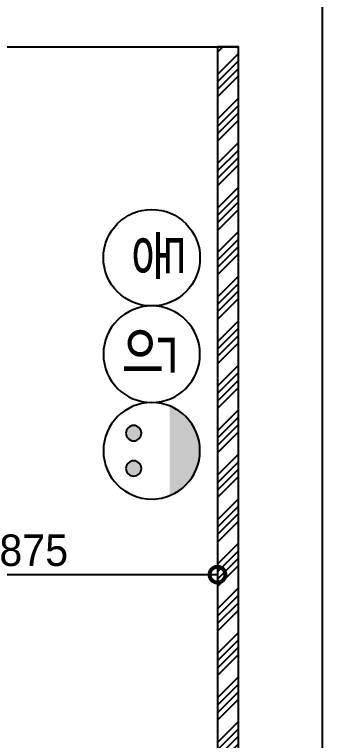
# Model space of a CAD drawing. Header units: inches. Extents: x 220271 to 272471, y 38563 to 64452.
# Drawn here: x 262605 to 263338, y 50868 to 52597 of the extents above; entities that cross this region are included whole.
import ezdxf

# ---------------------------------------------------------------- set-up
doc = ezdxf.new("R2010")
doc.units = ezdxf.units.IN
doc.header["$LTSCALE"] = 50
doc.header["$MEASUREMENT"] = 0
for name, color, linetype in [('07-DIM WAL', 5, 'Continuous'), ('3.기호.계단선', 30, 'Continuous'), ('F-WALL1', 2, 'Continuous'), ('설비', 140, 'Continuous')]:
    doc.layers.add(name, color=color, linetype=linetype)
doc.styles.add('스타일1', font='HY울릉도M.TTF')
doc.styles.add('코레일둥고', font='Korail_Round_Gothic_Medium.ttf')
doc.dimstyles.new('30', dxfattribs={"dimscale": 30, "dimtxt": 2.5, "dimasz": 2.5, "dimexe": 1.25, "dimexo": 2, "dimtad": 1, "dimdec": 0, "dimtxsty": '스타일1', "dimblk": 'DOTSMALL', "dimcen": 2.5, "dimclrd": 1, "dimclre": 1, "dimclrt": 7, "dimadec": 0, "dimazin": 0, "dimtfac": 1, "dimtdec": 0, "dimtix": 1, "dimtmove": 0, "dimatfit": 3, "dimldrblk": 'DOTSMALL', "dimfxl": 1.25, "dimarcsym": 0})

# ---------------------------------------------------------------- blocks, each defined once
blk = doc.blocks.new('메인도면')
at = {"layer": 'F-WALL1'}
for p, q in [((298151.2, 85460.8), (298151.2, 89895.8)), ((297021.2, 89725.8), (297951.2, 89725.8)), ((297951.2, 85660.8), (297951.2, 89725.8))]:
    blk.add_line(p, q, dxfattribs=at)
blk = doc.blocks.new('cjswjdeh')
at = {"layer": '3.기호.계단선'}
h = blk.add_hatch(dxfattribs=at)
h.set_pattern_fill('ANSI34', color=8, scale=100)
h.set_pattern_definition([(45, (25800, 39389.66), (-53.033009, 53.033009), []), (45, (25817.68, 39389.66), (-53.033009, 53.033009), []), (45, (25835.355, 39389.66), (-53.033009, 53.033009), []), (45, (25853.03, 39389.66), (-53.033009, 53.033009), [])])
h.paths.add_polyline_path([(260937.9, 87894.8), (260937.9, 87844.8), (263137.9, 87844.8), (263137.9, 91909.8), (263087.9, 91909.8), (263087.9, 87894.8)])
at = {"layer": '3.기호.계단선', "color": 8}
blk.add_lwpolyline([(260937.9, 87894.8), (260937.9, 87844.8), (263137.9, 87844.8), (263137.9, 91909.8), (263087.9, 91909.8), (263087.9, 87894.8)], close=True, dxfattribs=at)
blk.add_blockref('메인도면', (-34813.2, 2184))
blk = doc.blocks.new('egoo')
at = {"layer": '설비'}
h = blk.add_hatch(color=140, dxfattribs=at)
edge = h.paths.add_edge_path()
edge.add_arc((1015645.3, 443433.7), 22.3, 0, 360)
h = blk.add_hatch(color=140, dxfattribs=at)
edge = h.paths.add_edge_path()
edge.add_arc((1015747.7, 443433.7), 22.3, 0, 360)
h = blk.add_hatch(color=140, dxfattribs=at)
edge = h.paths.add_edge_path()
edge.add_line((1015826.3, 443329.1), (1015566.6, 443329.1))
edge.add_ellipse((1015696.5, 443381.5), major_axis=(99, 99), ratio=1, start_angle=156.9578, end_angle=293.0422)
at = {"layer": '설비', "color": 140}
for centre, radius in [((1015696.5, 443381.5), 140), ((1015645.3, 443433.7), 22.3), ((1015747.7, 443433.7), 22.3)]:
    blk.add_circle(centre, radius, dxfattribs=at)
blk = doc.blocks.new('DLSXJSPT')
at = {"layer": '설비', "color": 140}
blk.add_circle((242956, 103418.4), 115, dxfattribs=at)
at = {"layer": '설비', "color": 140, "style": '코레일둥고'}
blk.add_text('인', height=100, dxfattribs=at).set_placement((242888.1, 103372))
blk = doc.blocks.new('_DOTSMALL')
at = {"color": 0, "linetype": 'ByBlock', "const_width": 0.5}
blk.add_lwpolyline([(-0.0625, 0, 1), (0.0625, 0, 1)], format="xyb", close=True, dxfattribs=at)
blk = doc.blocks.new('*D163')
at = {"layer": '07-DIM WAL', "color": 1, "lineweight": -2, "transparency": 16777216}
for p, q in [((262212.9, 51322.6), (262212.9, 51300.1)), ((263087.9, 51322.6), (263087.9, 51300.1)), ((262212.9, 51262.6), (263087.9, 51262.6))]:
    blk.add_line(p, q, dxfattribs=at)
at = {"layer": 'Defpoints', "color": 0, "transparency": 16777216}
for p in [(262212.9, 51262.6), (263087.9, 51262.6), (263087.9, 51262.6)]:
    blk.add_point(p, dxfattribs=at)
at = {"layer": '07-DIM WAL', "color": 1, "lineweight": -2, "transparency": 16777216, "xscale": 75, "yscale": 75, "zscale": 75, "rotation": 180}
blk.add_blockref('_DOTSMALL', (262212.9, 51262.6), dxfattribs=at)
at = {"layer": '07-DIM WAL', "color": 1, "lineweight": -2, "transparency": 16777216, "xscale": 75, "yscale": 75, "zscale": 75}
blk.add_blockref('_DOTSMALL', (263087.9, 51262.6), dxfattribs=at)
at = {"layer": '07-DIM WAL', "color": 7, "transparency": 16777216, "insert": (262650.4, 51320.3), "char_height": 75, "attachment_point": 5, "style": '스타일1'}
blk.add_mtext('875', dxfattribs=at)

msp = doc.modelspace()

# ---------------------------------------------------------------- linework, layer by layer
at = {"layer": '설비', "color": 140}
msp.add_circle((262931.3, 52017.6), 115, dxfattribs=at)

# ---------------------------------------------------------------- block references
at = {"layer": '07-DIM WAL'}
msp.add_blockref('cjswjdeh', (0, -39389.7), dxfattribs=at)
at = {"layer": '설비', "xscale": -1, "rotation": 90}
msp.add_blockref('DLSXJSPT', (366349.7, 294743.7), dxfattribs=at)
at = {"layer": '설비', "color": 140, "xscale": -0.8214285869294655, "yscale": 0.8214285869294655, "zscale": 0.8214285869294655, "rotation": 90}
msp.add_blockref('egoo', (627137.5, 885879.8), dxfattribs=at)

# ---------------------------------------------------------------- texts
at = {"layer": '설비', "color": 140, "style": '코레일둥고'}
msp.add_text('동', height=100, rotation=270, dxfattribs=at).set_placement((262898.9, 52085.5))

# ---------------------------------------------------------------- dimensions: what is measured, and where the dimension line sits
at = {"layer": '07-DIM WAL'}
dim = msp.add_linear_dim(base=(263087.9, 51262.6), p1=(262212.9, 51262.6), p2=(263087.9, 51262.6), dimstyle='30', dxfattribs=at)
dim.commit()
dim.dimension.update_dxf_attribs({"geometry": '*D163', "text_midpoint": (262650.4, 51320.3)})

doc.saveas('drawing.dxf')
